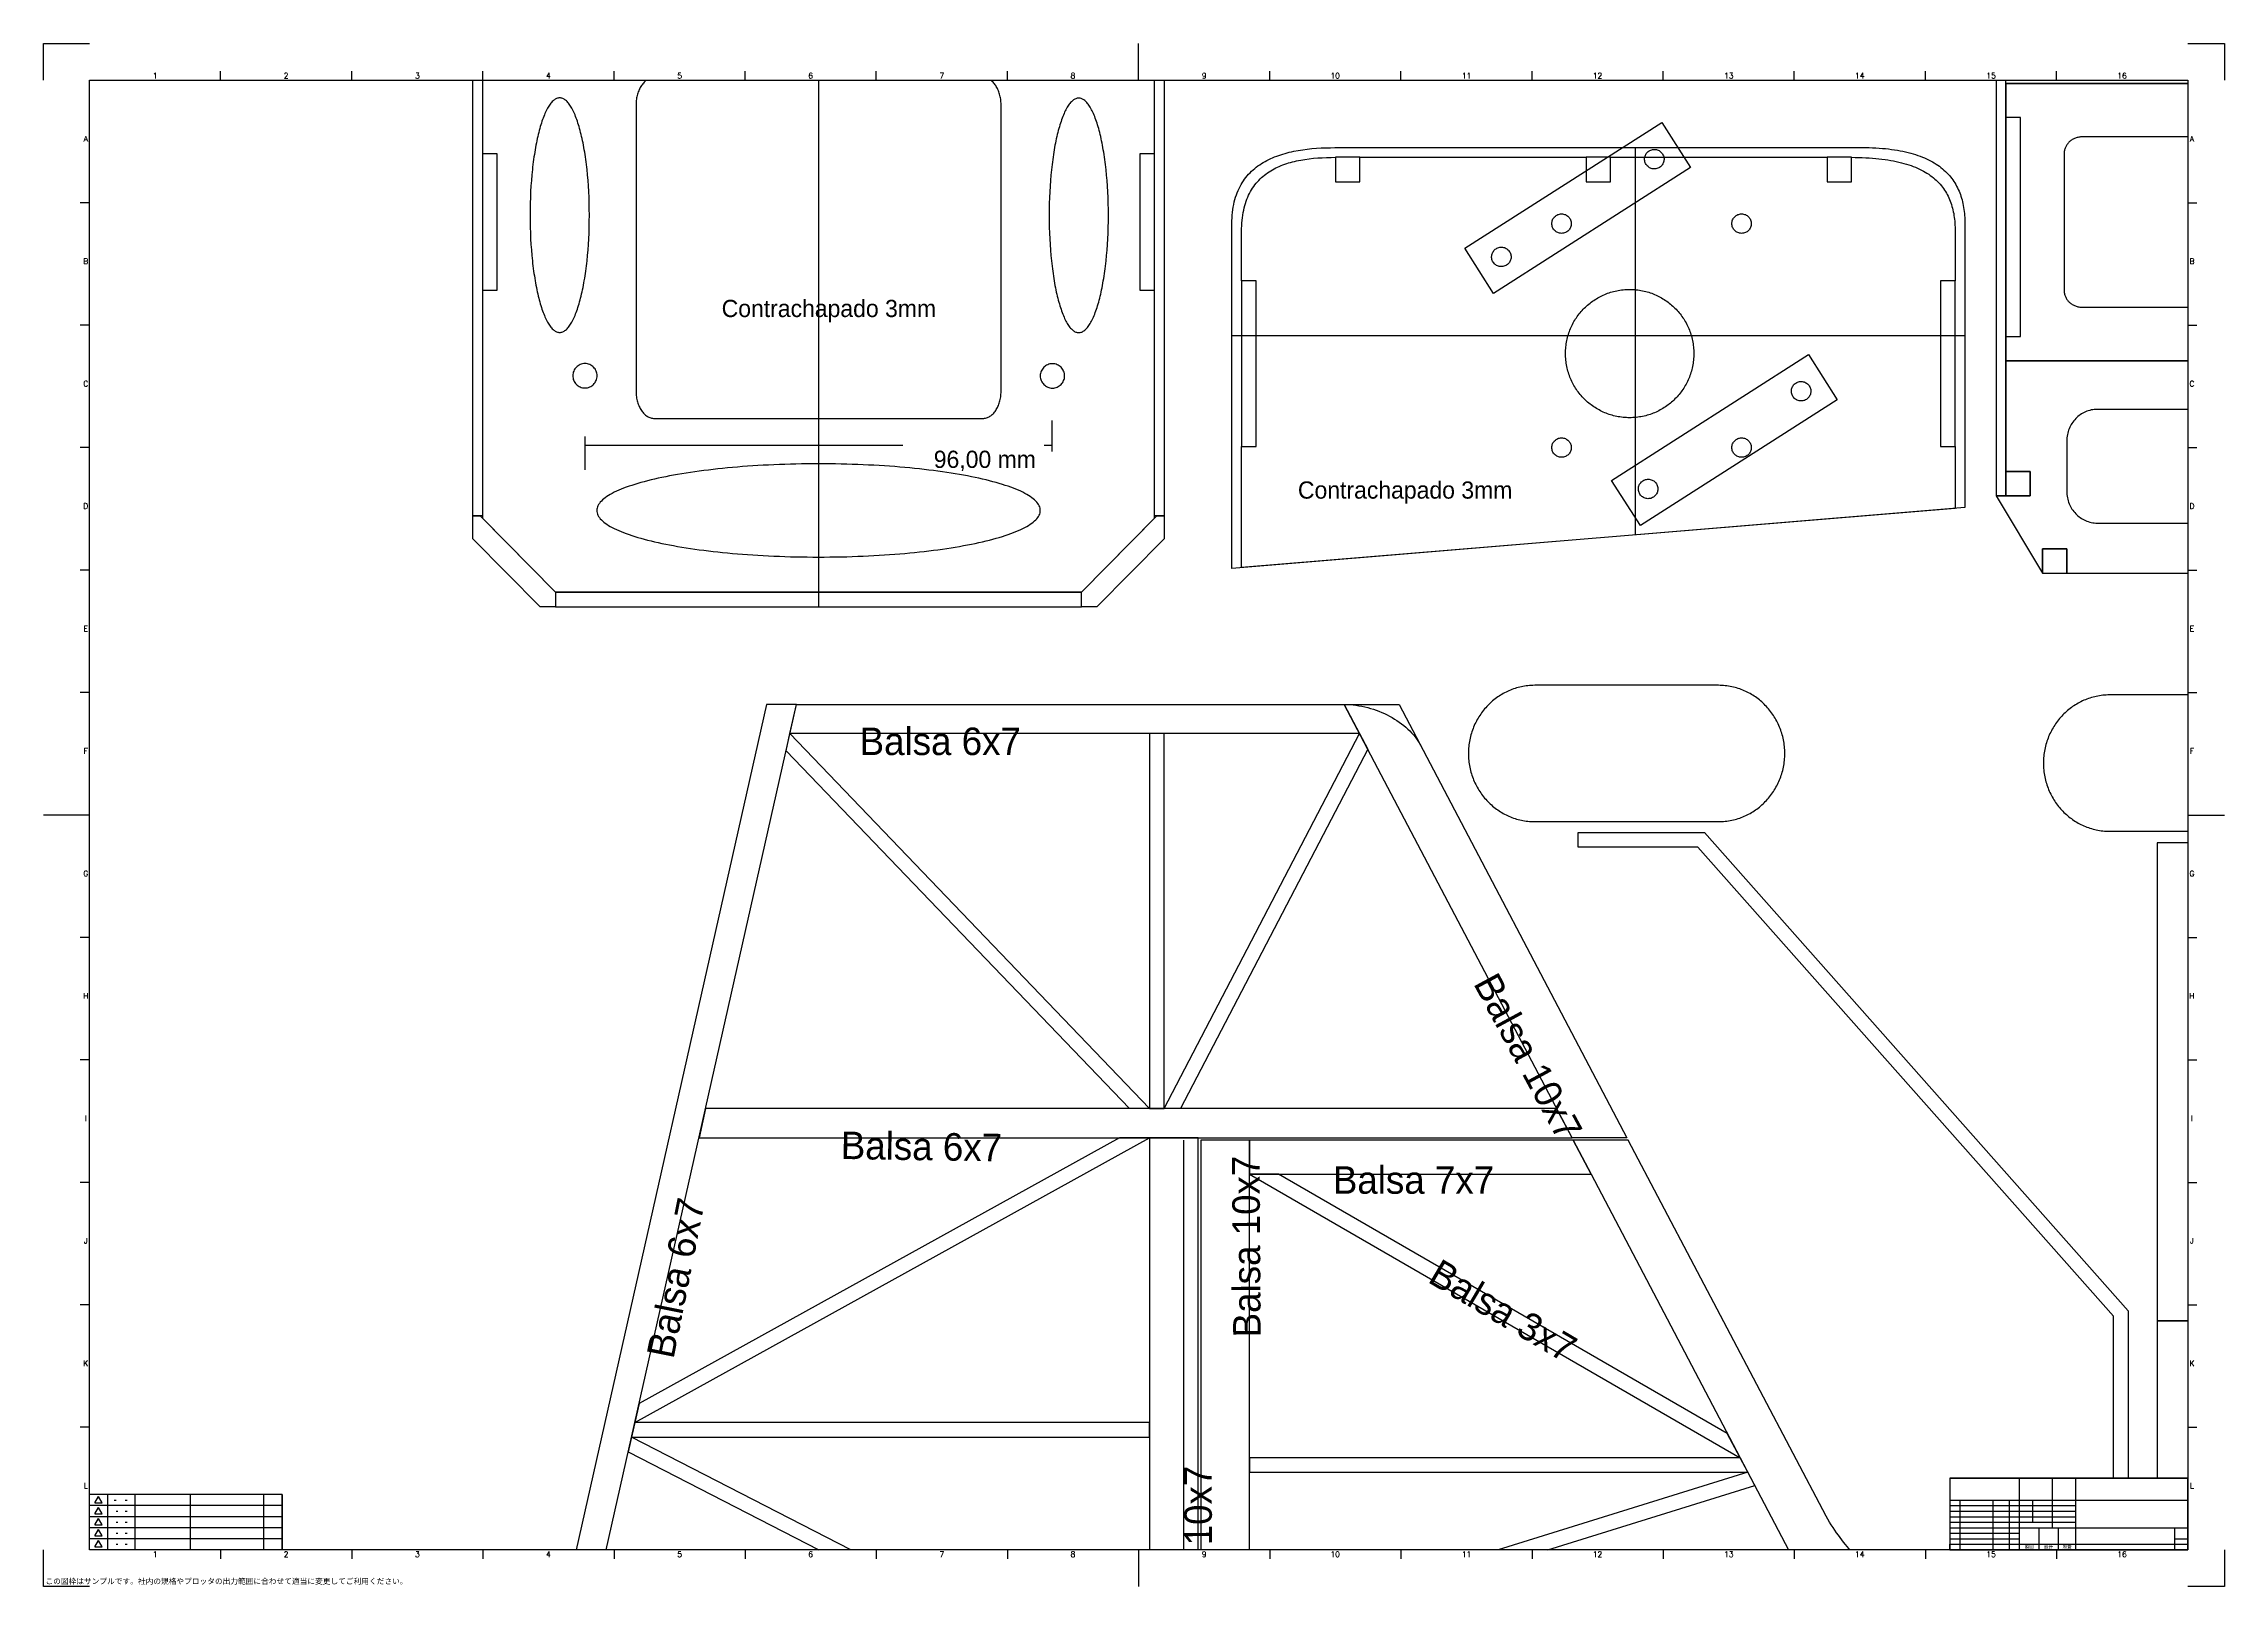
# Paper-space layout 'JIS A0 Title Block' of a CAD drawing. Header units: millimetres. Extents: x 0 to 1189, y 0 to 841.
# The model-space entities are those that its viewports show. They can reach past a viewport. Long polylines and large blocks are cut down to what shows.
import ezdxf
from ezdxf.enums import TextEntityAlignment as Align

# ---------------------------------------------------------------- set-up
doc = ezdxf.new("R2010")
doc.units = ezdxf.units.MM
for name, color, linetype in [('Capa 1', 7, 'Continuous'), ('Cuadernas', 7, 'Continuous'), ('deriva', 7, 'Continuous'), ('letras', 7, 'Continuous'), ('Object', 7, 'Continuous'), ('Title Block', 7, 'Continuous'), ('Viewport', 7, 'Continuous')]:
    doc.layers.add(name, color=color, linetype=linetype)
doc.styles.add('Roman', font='romans.shx', dxfattribs={"bigfont": 'extfont2.shx'})
doc.styles.get("Standard").update_dxf_attribs({"font": 'txt.shx', "bigfont": 'extfont2.shx'})

# ---------------------------------------------------------------- blocks, each defined once
blk = doc.blocks.new('JIS A0 title block')
for p, q in [((0, 841), (25, 841)), ((0, 821), (0, 841)), ((597, 821), (597, 841)), ((1169, 841), (1189, 841)), ((1189, 841), (1189, 821)), ((25, 821), (1169, 821)), ((25, 20), (25, 821)), ((96.5, 821), (96.5, 826)), ((168, 821), (168, 826)), ((239.5, 821), (239.5, 826)), ((311, 821), (311, 826)), ((382.5, 821), (382.5, 826)), ((454, 821), (454, 826)), ((525.5, 821), (525.5, 826)), ((597, 821), (597, 826)), ((668.5, 821), (668.5, 826)), ((740, 821), (740, 826)), ((811.5, 821), (811.5, 826)), ((883, 821), (883, 826)), ((954.5, 821), (954.5, 826)), ((1026, 821), (1026, 826)), ((1097.5, 821), (1097.5, 826)), ((1169, 821), (1169, 20)), ((25, 754.2), (20, 754.2)), ((1169, 754.2), (1174, 754.2)), ((25, 687.5), (20, 687.5)), ((1169, 687.5), (1174, 687.5)), ((25, 620.8), (20, 620.8)), ((1169, 620.8), (1174, 620.8)), ((25, 554), (20, 554)), ((1169, 554), (1174, 554)), ((25, 487.2), (20, 487.2)), ((1169, 487.2), (1174, 487.2)), ((25, 420.5), (0, 420.5)), ((25, 420.5), (20, 420.5)), ((1169, 420.5), (1189, 420.5)), ((1169, 420.5), (1174, 420.5)), ((25, 353.7), (20, 353.7)), ((1169, 353.7), (1174, 353.7)), ((25, 287), (20, 287)), ((1169, 287), (1174, 287)), ((25, 220.2), (20, 220.2)), ((1169, 220.2), (1174, 220.2)), ((25, 153.5), (20, 153.5)), ((1169, 153.5), (1174, 153.5)), ((25, 86.8), (20, 86.8)), ((1169, 86.8), (1174, 86.8)), ((0, 0), (0, 20)), ((1169, 20), (25, 20)), ((96.5, 20), (96.5, 15)), ((168, 20), (168, 15)), ((239.5, 20), (239.5, 15)), ((311, 20), (311, 15)), ((382.5, 20), (382.5, 15)), ((454, 20), (454, 15)), ((525.5, 20), (525.5, 15)), ((597, 20), (597, 0)), ((597, 20), (597, 15)), ((668.5, 20), (668.5, 15)), ((740, 20), (740, 15)), ((811.5, 20), (811.5, 15)), ((883, 20), (883, 15)), ((954.5, 20), (954.5, 15)), ((1026, 20), (1026, 15)), ((1097.5, 20), (1097.5, 15)), ((1189, 20), (1189, 0)), ((25, 0), (0, 0)), ((1189, 0), (1169, 0))]:
    blk.add_line(p, q)
at = {"color": 0}
for p, q in [((1039.3, 59), (1169, 59)), ((1169, 59), (1039.3, 59)), ((1039.3, 59), (1039.3, 20)), ((1077.1, 59), (1077.1, 35)), ((1095.1, 59), (1095.1, 32)), ((1107.8, 59), (1107.8, 20)), ((1169, 59), (1169, 20)), ((1169, 20), (1169, 59)), ((1039.3, 47), (1169, 47)), ((1039.3, 44), (1107.8, 44)), ((1039.3, 41), (1107.8, 41)), ((1039.3, 38), (1107.8, 38)), ((1044.7, 47), (1044.7, 20)), ((1062.7, 47), (1062.7, 20)), ((1071.7, 47), (1071.7, 20)), ((1084.3, 47), (1084.3, 35)), ((1039.3, 35), (1077.1, 35)), ((1039.3, 32), (1077.1, 32)), ((1039.3, 29), (1077.1, 29)), ((1039.3, 26), (1077.1, 26)), ((1077.1, 35), (1107.8, 35)), ((1077.1, 35), (1077.1, 20)), ((1077.1, 32), (1169, 32)), ((1087.8, 32), (1087.8, 20)), ((1098.4, 32), (1098.4, 20)), ((1161.8, 32), (1161.8, 20)), ((1161.8, 26), (1169, 26)), ((1039.3, 23), (1169, 23)), ((1039.3, 20), (1039.3, 23)), ((1039.3, 20), (1169, 20))]:
    blk.add_line(p, q, dxfattribs=at)
at = {"layer": 'Object'}
for p, q in [((130, 50), (25, 50)), ((28, 45.5), (30, 49)), ((32, 45.5), (30, 49)), ((35, 20), (35, 50)), ((50, 20), (50, 50)), ((80, 20), (80, 50)), ((120, 20), (120, 50)), ((130, 50), (130, 20)), ((130, 44), (25, 44)), ((130, 38), (25, 38)), ((28, 45.5), (32, 45.5)), ((28, 39.5), (30, 43)), ((28, 39.5), (32, 39.5)), ((28, 33.5), (30, 37)), ((32, 39.5), (30, 43)), ((32, 33.5), (30, 37)), ((38.5, 47), (39.5, 47)), ((39.5, 41), (40.5, 41)), ((44.5, 47), (45.5, 47)), ((44.5, 41), (45.5, 41)), ((130, 32), (25, 32)), ((130, 26), (25, 26)), ((28, 33.5), (32, 33.5)), ((28, 27.5), (30, 31)), ((28, 27.5), (32, 27.5)), ((28, 21.5), (30, 25)), ((32, 27.5), (30, 31)), ((32, 21.5), (30, 25)), ((39.5, 35), (40.5, 35)), ((39.5, 29), (40.5, 29)), ((44.5, 35), (45.5, 35)), ((44.5, 29), (45.5, 29)), ((28, 21.5), (32, 21.5)), ((39.5, 23), (40.5, 23)), ((44.5, 23), (45.5, 23))]:
    blk.add_line(p, q, dxfattribs=at)
at = {"style": 'Roman'}
for s, p in [('1', (60.8, 822)), ('2', (132.2, 822)), ('3', (203.8, 822)), ('4', (275.2, 822)), ('5', (346.8, 822)), ('6', (418.2, 822)), ('7', (489.8, 822)), ('8', (561.2, 822)), ('9', (632.8, 822)), ('10', (704.2, 822)), ('11', (775.8, 822)), ('12', (847.2, 822)), ('13', (918.8, 822)), ('14', (990.2, 822)), ('15', (1061.8, 822)), ('16', (1133.2, 822)), ('A', (23, 787.6)), ('A', (1171.3, 787.6)), ('B', (23, 720.9)), ('B', (1171.3, 720.9)), ('C', (23, 654.1)), ('C', (1171.3, 654.1)), ('D', (23, 587.4)), ('D', (1171.3, 587.4)), ('E', (23, 520.6)), ('E', (1171.3, 520.6)), ('F', (23, 453.9)), ('F', (1171.3, 453.9)), ('G', (23, 387.1)), ('G', (1171.3, 387.1)), ('H', (23, 320.4)), ('H', (1171.3, 320.4)), ('I', (23, 253.6)), ('I', (1171.3, 253.6)), ('J', (23, 186.9)), ('J', (1171.3, 186.9)), ('K', (23, 120.1)), ('K', (1171.3, 120.1)), ('L', (23, 53.4)), ('L', (1171.3, 53.4)), ('1', (60.8, 16)), ('2', (132.2, 16)), ('3', (203.8, 16)), ('4', (275.2, 16)), ('5', (346.8, 16)), ('6', (418.2, 16)), ('7', (489.8, 16)), ('8', (561.2, 16)), ('9', (632.8, 16)), ('10', (704.2, 16)), ('11', (775.8, 16)), ('12', (847.2, 16)), ('13', (918.8, 16)), ('14', (990.2, 16)), ('15', (1061.8, 16)), ('16', (1133.2, 16))]:
    blk.add_text(s, height=3, dxfattribs=at).set_placement(p, align=Align.CENTER)
at = {"color": 0, "style": 'Roman'}
for s, p in [('\\M+190BB\\M+1907D', (1082.6, 20.5)), ('\\M+190DD\\M+18C76', (1093.2, 20.5)), ('\\M+18FC6\\M+18DB8', (1103.2, 20.6))]:
    blk.add_text(s, height=1.792, dxfattribs=at).set_placement(p, align=Align.CENTER)
at = {"style": 'Roman'}
blk.add_text('\\M+182B1\\M+182CC\\M+1907D\\M+19867\\M+182CD\\M+18354\\M+18393\\M+18376\\M+1838B\\M+182C5\\M+182B7\\M+18142\\M+18ED0\\M+193E0\\M+182CC\\M+18B4B\\M+18A69\\M+182E2\\M+18376\\M+1838D\\M+18362\\M+1835E\\M+182CC\\M+18F6F\\M+197CD\\M+194CD\\M+188CD\\M+182C9\\M+18D87\\M+182ED\\M+182B9\\M+182C4\\M+1934B\\M+19396\\M+182C9\\M+195CF\\M+18D58\\M+182B5\\M+182C4\\M+182B2\\M+19798\\M+19770\\M+182AD\\M+182BE\\M+182B3\\M+182A2\\M+18142', height=3, dxfattribs=at).set_placement((1, 1))
at = {"color": 0, "style": 'Roman', "flags": 8}
for tag, p in [('FILENAME', (19, 128)), ('REVDATE', (19, 80)), ('USER', (19, 20))]:
    blk.add_attdef(tag, p, '', height=3, rotation=90, dxfattribs=at)

msp = doc.modelspace()

# ---------------------------------------------------------------- linework, layer by layer
at = {"layer": 'Capa 1'}
msp.add_lwpolyline([(449.3, -75.02), (449.3, 44.56), (419.3, 44.56), (419.3, -75.02), (449.3, -75.02)], close=True, dxfattribs=at)
for points, knots in [([(342.77, 161.14), (342.77, 161.14), (342.77, 161.14), (342.77, 161.14), (342.77, 161.14), (342.77, 153.44), (336.64, 147.14), (329.15, 147.14), (329.15, 147.14), (329.15, 147.14), (291.38, 147.14), (291.38, 147.14), (291.38, 147.14), (283.89, 147.14), (277.77, 153.44), (277.77, 161.14), (277.77, 161.14), (277.77, 161.14), (277.77, 161.14), (277.77, 161.14), (277.77, 161.14), (277.77, 168.84), (283.89, 175.14), (291.38, 175.14), (291.38, 175.14), (291.38, 175.14), (329.15, 175.14), (329.15, 175.14), (329.15, 175.14), (336.64, 175.14), (342.77, 168.84), (342.77, 161.14)], [0, 0, 0, 0, 0.125, 0.125, 0.125, 0.125, 0.25, 0.25, 0.25, 0.25, 0.375, 0.375, 0.375, 0.375, 0.5, 0.5, 0.5, 0.5, 0.625, 0.625, 0.625, 0.625, 0.75, 0.75, 0.75, 0.75, 0.875, 0.875, 0.875, 0.875, 1, 1, 1, 1]), ([(395.9, 159.16), (395.9, 159.16), (395.9, 159.16), (395.9, 159.16), (395.9, 159.16), (395.9, 166.86), (402.02, 173.16), (409.51, 173.16), (409.51, 173.16), (409.51, 173.16), (447.28, 173.16), (447.28, 173.16), (447.28, 173.16), (454.77, 173.16), (460.9, 166.86), (460.9, 159.16), (460.9, 159.16), (460.9, 159.16), (460.9, 159.16), (460.9, 159.16), (460.9, 159.16), (460.9, 151.46), (454.77, 145.16), (447.28, 145.16), (447.28, 145.16), (447.28, 145.16), (409.51, 145.16), (409.51, 145.16), (409.51, 145.16), (402.02, 145.16), (395.9, 151.46), (395.9, 159.16)], [0, 0, 0, 0, 0.125, 0.125, 0.125, 0.125, 0.25, 0.25, 0.25, 0.25, 0.375, 0.375, 0.375, 0.375, 0.5, 0.5, 0.5, 0.5, 0.625, 0.625, 0.625, 0.625, 0.75, 0.75, 0.75, 0.75, 0.875, 0.875, 0.875, 0.875, 1, 1, 1, 1]), ([(419.3, 44.56), (419.3, 44.56), (419.3, 142.79), (419.3, 142.79), (419.3, 142.79), (419.3, 142.79), (437.29, 142.79), (437.29, 142.79), (437.29, 142.79), (437.29, 142.79), (449.29, 44.56), (449.29, 44.56), (449.29, 44.56), (449.29, 44.56), (419.3, 44.56), (419.3, 44.56)], [0, 0, 0, 0, 0.25, 0.25, 0.25, 0.25, 0.5, 0.5, 0.5, 0.5, 0.75, 0.75, 0.75, 0.75, 1, 1, 1, 1])]:
    msp.add_open_spline(points, degree=3, knots=knots, dxfattribs=at)
at = {"layer": 'Capa 1', "color": 254}
msp.add_open_spline([(410.31, -13.13), (410.31, -13.13), (410.31, -71.78), (410.31, -71.78), (410.31, -71.78), (410.31, -71.78), (324.9, -168.14), (324.9, -168.14), (324.9, -168.14), (324.9, -168.14), (300.31, -168.14), (300.31, -168.14), (300.31, -168.14), (300.31, -168.14), (300.31, -171.15), (300.31, -171.15), (300.31, -171.15), (300.31, -171.15), (326.25, -171.15), (326.25, -171.15), (326.25, -171.15), (326.25, -171.15), (413.31, -72.92), (413.31, -72.92), (413.31, -72.92), (413.31, -72.92), (413.31, -13.13), (413.31, -13.13), (413.31, -13.13), (413.31, -13.13), (413.31, 46.67), (413.31, 46.67), (413.31, 46.67), (413.31, 46.67), (326.25, 144.89), (326.25, 144.89), (326.25, 144.89), (326.25, 144.89), (300.31, 144.89), (300.31, 144.89), (300.31, 144.89), (300.31, 144.89), (300.31, 141.89), (300.31, 141.89), (300.31, 141.89), (300.31, 141.89), (324.9, 141.89), (324.9, 141.89), (324.9, 141.89), (324.9, 141.89), (410.31, 45.53), (410.31, 45.53), (410.31, 45.53), (410.31, 45.53), (410.31, -13.13), (410.31, -13.13)], degree=3, knots=[0, 0, 0, 0, 0.071429, 0.071429, 0.071429, 0.071429, 0.142857, 0.142857, 0.142857, 0.142857, 0.214286, 0.214286, 0.214286, 0.214286, 0.285714, 0.285714, 0.285714, 0.285714, 0.357143, 0.357143, 0.357143, 0.357143, 0.428571, 0.428571, 0.428571, 0.428571, 0.5, 0.5, 0.5, 0.5, 0.571429, 0.571429, 0.571429, 0.571429, 0.642857, 0.642857, 0.642857, 0.642857, 0.714286, 0.714286, 0.714286, 0.714286, 0.785714, 0.785714, 0.785714, 0.785714, 0.857143, 0.857143, 0.857143, 0.857143, 0.928571, 0.928571, 0.928571, 0.928571, 1, 1, 1, 1], dxfattribs=at)
at = {"layer": 'Cuadernas'}
for points in [[(388.17, 241.83), (472.2, 241.83), (472.2, 298.79), (388.17, 298.79), (388.17, 241.83)], [(250.46, 278.6), (255.46, 278.6), (255.46, 283.6), (250.46, 283.6), (250.46, 278.6)], [(301.96, 278.6), (306.96, 278.6), (306.96, 283.6), (301.96, 283.6), (301.96, 278.6)], [(351.45, 278.6), (356.45, 278.6), (356.45, 283.6), (351.45, 283.6), (351.45, 278.6)], [(231.16, 224.22), (234.16, 224.22), (234.16, 258.25), (231.16, 258.25), (231.16, 224.22)], [(374.76, 224.22), (377.76, 224.22), (377.76, 258.25), (374.76, 258.25), (374.76, 224.22)], [(388.17, 214.06), (393.17, 214.06), (393.17, 219.06), (388.17, 219.06), (388.17, 214.06)], [(395.69, 198.17), (400.69, 198.17), (400.69, 203.17), (395.69, 203.17), (395.69, 198.17)], [(90.21, 191.25), (198.29, 191.25), (198.29, 194.25), (90.21, 194.25), (90.21, 191.25)]]:
    msp.add_lwpolyline(points, close=True, dxfattribs=at)
for centre, major_axis in [((296.9, 269.98), (0, 2)), ((333.89, 269.98), (0, 2)), ((310.89, 243.29), (0, 13.18)), ((296.9, 223.98), (0, 2)), ((333.89, 223.98), (0, 2))]:
    msp.add_ellipse(centre, major_axis=major_axis, ratio=1, dxfattribs=at)
for points, knots in [([(474.19, 214.06), (474.19, 214.06), (472.2, 214.06), (472.2, 214.06), (472.2, 214.06), (472.2, 214.06), (472.2, 298.79), (472.2, 298.79), (472.2, 298.79), (472.2, 298.79), (388.17, 298.79), (388.17, 298.79), (388.17, 298.79), (388.17, 298.79), (388.17, 214.06), (388.17, 214.06), (388.17, 214.06), (388.17, 214.06), (386.18, 214.06), (386.18, 214.06), (386.18, 214.06), (386.18, 214.06), (386.18, 314.56), (386.18, 314.56), (386.18, 314.56), (386.18, 345.05), (404.26, 401.66), (430.19, 401.6), (430.19, 401.6), (456.11, 401.66), (474.2, 345.05), (474.19, 314.56), (474.19, 314.56), (474.19, 314.56), (474.19, 214.06), (474.19, 214.06)], [0, 0, 0, 0, 0.111111, 0.111111, 0.111111, 0.111111, 0.222222, 0.222222, 0.222222, 0.222222, 0.333333, 0.333333, 0.333333, 0.333333, 0.444444, 0.444444, 0.444444, 0.444444, 0.555556, 0.555556, 0.555556, 0.555556, 0.666667, 0.666667, 0.666667, 0.666667, 0.777778, 0.777778, 0.777778, 0.777778, 0.888889, 0.888889, 0.888889, 0.888889, 1, 1, 1, 1]), ([(75.22, 294.25), (75.22, 294.25), (75.22, 209.95), (75.22, 209.95), (75.22, 209.95), (75.22, 209.95), (73.25, 209.95), (73.25, 209.95), (73.25, 209.95), (73.25, 209.95), (73.25, 299.75), (73.25, 299.75), (73.25, 299.75), (73.25, 308.25), (78.62, 314.75), (94.45, 314.75), (94.45, 314.75), (94.45, 314.75), (194.05, 314.75), (194.05, 314.75), (194.05, 314.75), (209.88, 314.75), (215.25, 308.25), (215.25, 299.75), (215.25, 299.75), (215.25, 299.75), (215.25, 209.95), (215.25, 209.95), (215.25, 209.95), (215.25, 209.95), (213.28, 209.95), (213.28, 209.95), (213.28, 209.95), (213.28, 209.95), (213.28, 294.25), (213.28, 294.25)], [0, 0, 0, 0, 0.111111, 0.111111, 0.111111, 0.111111, 0.222222, 0.222222, 0.222222, 0.222222, 0.333333, 0.333333, 0.333333, 0.333333, 0.444444, 0.444444, 0.444444, 0.444444, 0.555556, 0.555556, 0.555556, 0.555556, 0.666667, 0.666667, 0.666667, 0.666667, 0.777778, 0.777778, 0.777778, 0.777778, 0.888889, 0.888889, 0.888889, 0.888889, 1, 1, 1, 1]), ([(317.48, 290.75), (317.48, 290.75), (277.03, 264.91), (277.03, 264.91), (277.03, 264.91), (277.03, 264.91), (282.95, 255.64), (282.95, 255.64), (282.95, 255.64), (282.95, 255.64), (323.4, 281.48), (323.4, 281.48), (323.4, 281.48), (323.4, 281.48), (317.48, 290.75), (317.48, 290.75)], [0, 0, 0, 0, 0.25, 0.25, 0.25, 0.25, 0.5, 0.5, 0.5, 0.5, 0.75, 0.75, 0.75, 0.75, 1, 1, 1, 1]), ([(358.62, 285.62), (358.62, 285.62), (250.35, 285.59), (250.35, 285.59), (250.35, 285.59), (240.26, 285.58), (229.18, 283.25), (229.16, 269.93), (229.16, 269.93), (229.16, 269.93), (229.16, 199.14), (229.16, 199.14), (229.16, 199.14), (229.16, 199.14), (379.75, 211.65), (379.75, 211.65), (379.75, 211.65), (379.75, 211.65), (379.76, 269.98), (379.76, 269.98), (379.76, 269.98), (379.79, 279.21), (374.54, 285.59), (358.62, 285.62)], [0, 0, 0, 0, 0.166667, 0.166667, 0.166667, 0.166667, 0.333333, 0.333333, 0.333333, 0.333333, 0.5, 0.5, 0.5, 0.5, 0.666667, 0.666667, 0.666667, 0.666667, 0.833333, 0.833333, 0.833333, 0.833333, 1, 1, 1, 1]), ([(347.64, 243.08), (347.64, 243.08), (307.19, 217.24), (307.19, 217.24), (307.19, 217.24), (307.19, 217.24), (313.11, 207.97), (313.11, 207.97), (313.11, 207.97), (313.11, 207.97), (353.56, 233.81), (353.56, 233.81), (353.56, 233.81), (353.56, 233.81), (347.64, 243.08), (347.64, 243.08)], [0, 0, 0, 0, 0.25, 0.25, 0.25, 0.25, 0.5, 0.5, 0.5, 0.5, 0.75, 0.75, 0.75, 0.75, 1, 1, 1, 1]), ([(74.73, 209.95), (74.73, 209.95), (73.25, 209.95), (73.25, 209.95), (73.25, 209.95), (73.25, 209.95), (73.25, 205.25), (73.25, 205.25), (73.25, 205.25), (73.25, 205.25), (87.06, 191.25), (87.06, 191.25), (87.06, 191.25), (87.06, 191.25), (90.18, 191.25), (90.18, 191.25), (90.18, 191.25), (90.18, 191.25), (90.18, 194.25), (90.18, 194.25), (90.18, 194.25), (90.18, 194.25), (74.73, 209.95), (74.73, 209.95)], [0, 0, 0, 0, 0.166667, 0.166667, 0.166667, 0.166667, 0.333333, 0.333333, 0.333333, 0.333333, 0.5, 0.5, 0.5, 0.5, 0.666667, 0.666667, 0.666667, 0.666667, 0.833333, 0.833333, 0.833333, 0.833333, 1, 1, 1, 1]), ([(213.77, 209.95), (213.77, 209.95), (198.28, 194.25), (198.28, 194.25), (198.28, 194.25), (198.28, 194.25), (198.28, 191.25), (198.28, 191.25), (198.28, 191.25), (198.28, 191.25), (201.44, 191.25), (201.44, 191.25), (201.44, 191.25), (201.44, 191.25), (215.25, 205.25), (215.25, 205.25), (215.25, 205.25), (215.25, 205.25), (215.25, 209.95), (215.25, 209.95), (215.25, 209.95), (215.25, 209.95), (213.77, 209.95), (213.77, 209.95)], [0, 0, 0, 0, 0.166667, 0.166667, 0.166667, 0.166667, 0.333333, 0.333333, 0.333333, 0.333333, 0.5, 0.5, 0.5, 0.5, 0.666667, 0.666667, 0.666667, 0.666667, 0.833333, 0.833333, 0.833333, 0.833333, 1, 1, 1, 1])]:
    msp.add_open_spline(points, degree=3, knots=knots, dxfattribs=at)
at = {"layer": 'Cuadernas', "color": 254}
for points, knots in [([(430.19, 393.98), (430.19, 393.98), (430.19, 393.98), (430.19, 393.98), (430.19, 393.98), (430.19, 393.98), (427.69, 393.98), (427.69, 393.98), (427.69, 393.98), (427.69, 393.98), (427.69, 398.82), (427.69, 398.82), (427.69, 398.82), (413.22, 396.67), (401.54, 375.8), (394.73, 353.39), (394.73, 353.39), (394.73, 353.39), (399.56, 351.95), (399.56, 351.95), (399.56, 351.95), (399.56, 351.95), (398.13, 347.16), (398.13, 347.16), (398.13, 347.16), (398.11, 347.08), (393.38, 348.67), (393.35, 348.59), (393.35, 348.59), (390.02, 336.27), (388.18, 323.86), (388.18, 314.17), (388.18, 314.17), (388.18, 314.17), (388.17, 298.79), (388.17, 298.79), (388.17, 298.79), (388.17, 298.79), (472.21, 298.79), (472.21, 298.79), (472.21, 298.79), (472.21, 298.79), (472.19, 314.17), (472.19, 314.17), (472.19, 314.17), (472.2, 323.86), (470.36, 336.27), (467.02, 348.58), (467.02, 348.58), (467.02, 348.58), (462.25, 347.16), (462.25, 347.16), (462.25, 347.16), (462.25, 347.16), (460.82, 351.95), (460.82, 351.95), (460.82, 351.95), (460.82, 351.95), (465.64, 353.4), (465.64, 353.4), (465.64, 353.4), (458.83, 375.8), (447.15, 396.67), (432.69, 398.82), (432.69, 398.82), (432.69, 398.82), (432.69, 393.98), (432.69, 393.98), (432.69, 393.98), (432.69, 393.98), (430.19, 393.98), (430.19, 393.98)], [0, 0, 0, 0, 0.055556, 0.055556, 0.055556, 0.055556, 0.111111, 0.111111, 0.111111, 0.111111, 0.166667, 0.166667, 0.166667, 0.166667, 0.222222, 0.222222, 0.222222, 0.222222, 0.277778, 0.277778, 0.277778, 0.277778, 0.333333, 0.333333, 0.333333, 0.333333, 0.388889, 0.388889, 0.388889, 0.388889, 0.444444, 0.444444, 0.444444, 0.444444, 0.5, 0.5, 0.5, 0.5, 0.555556, 0.555556, 0.555556, 0.555556, 0.611111, 0.611111, 0.611111, 0.611111, 0.666667, 0.666667, 0.666667, 0.666667, 0.722222, 0.722222, 0.722222, 0.722222, 0.777778, 0.777778, 0.777778, 0.777778, 0.833333, 0.833333, 0.833333, 0.833333, 0.888889, 0.888889, 0.888889, 0.888889, 0.944444, 0.944444, 0.944444, 0.944444, 1, 1, 1, 1]), ([(213.28, 299.25), (213.28, 299.25), (213.28, 284.42), (213.28, 284.42), (213.28, 284.42), (213.28, 284.42), (210.32, 284.42), (210.32, 284.42), (210.32, 284.42), (210.32, 284.42), (210.32, 256.23), (210.32, 256.23), (210.32, 256.23), (210.32, 256.23), (213.28, 256.23), (213.28, 256.23), (213.28, 256.23), (213.28, 256.23), (213.28, 210.16), (213.28, 210.16), (213.28, 210.16), (213.28, 210.16), (213.28, 209.95), (213.28, 209.95), (213.28, 209.95), (213.28, 209.95), (213.28, 209.45), (213.28, 209.45), (213.28, 209.45), (213.28, 209.45), (198.29, 194.25), (198.29, 194.25), (198.29, 194.25), (198.29, 194.25), (90.21, 194.25), (90.21, 194.25), (90.21, 194.25), (90.21, 194.25), (75.22, 209.45), (75.22, 209.45), (75.22, 209.45), (75.22, 209.45), (75.22, 209.95), (75.22, 209.95), (75.22, 209.95), (75.22, 209.95), (75.22, 256.23), (75.22, 256.23), (75.22, 256.23), (75.22, 256.23), (78.18, 256.23), (78.18, 256.23), (78.18, 256.23), (78.18, 256.23), (78.18, 284.42), (78.18, 284.42), (78.18, 284.42), (78.18, 284.42), (75.22, 284.42), (75.22, 284.42), (75.22, 284.42), (75.22, 284.42), (75.22, 299.25), (75.22, 299.25), (75.22, 299.25), (75.22, 306.9), (79.73, 312.75), (94.45, 312.75), (94.45, 312.75), (94.45, 312.75), (94.45, 307.75), (94.45, 307.75), (94.45, 307.75), (94.45, 307.75), (99.38, 307.75), (99.38, 307.75), (99.38, 307.75), (99.38, 307.75), (99.38, 312.75), (99.38, 312.75), (99.38, 312.75), (99.38, 312.75), (141.78, 312.75), (141.78, 312.75), (141.78, 312.75), (141.78, 312.75), (141.78, 307.75), (141.78, 307.75), (141.78, 307.75), (141.78, 307.75), (146.72, 307.75), (146.72, 307.75), (146.72, 307.75), (146.72, 307.75), (146.72, 312.75), (146.72, 312.75), (146.72, 312.75), (146.72, 312.75), (189.12, 312.75), (189.12, 312.75), (189.12, 312.75), (189.12, 312.75), (189.12, 307.75), (189.12, 307.75), (189.12, 307.75), (189.12, 307.75), (194.05, 307.75), (194.05, 307.75), (194.05, 307.75), (194.05, 307.75), (194.05, 312.75), (194.05, 312.75), (194.05, 312.75), (208.77, 312.72), (213.28, 306.86), (213.28, 299.25)], [0, 0, 0, 0, 0.034483, 0.034483, 0.034483, 0.034483, 0.068966, 0.068966, 0.068966, 0.068966, 0.103448, 0.103448, 0.103448, 0.103448, 0.137931, 0.137931, 0.137931, 0.137931, 0.172414, 0.172414, 0.172414, 0.172414, 0.206897, 0.206897, 0.206897, 0.206897, 0.241379, 0.241379, 0.241379, 0.241379, 0.275862, 0.275862, 0.275862, 0.275862, 0.310345, 0.310345, 0.310345, 0.310345, 0.344828, 0.344828, 0.344828, 0.344828, 0.37931, 0.37931, 0.37931, 0.37931, 0.413793, 0.413793, 0.413793, 0.413793, 0.448276, 0.448276, 0.448276, 0.448276, 0.482759, 0.482759, 0.482759, 0.482759, 0.517241, 0.517241, 0.517241, 0.517241, 0.551724, 0.551724, 0.551724, 0.551724, 0.586207, 0.586207, 0.586207, 0.586207, 0.62069, 0.62069, 0.62069, 0.62069, 0.655172, 0.655172, 0.655172, 0.655172, 0.689655, 0.689655, 0.689655, 0.689655, 0.724138, 0.724138, 0.724138, 0.724138, 0.758621, 0.758621, 0.758621, 0.758621, 0.793103, 0.793103, 0.793103, 0.793103, 0.827586, 0.827586, 0.827586, 0.827586, 0.862069, 0.862069, 0.862069, 0.862069, 0.896552, 0.896552, 0.896552, 0.896552, 0.931034, 0.931034, 0.931034, 0.931034, 0.965517, 0.965517, 0.965517, 0.965517, 1, 1, 1, 1]), ([(91.06, 295.8), (94.42, 295.8), (97.16, 284.98), (97.16, 271.71), (97.16, 271.71), (97.16, 258.45), (94.42, 247.63), (91.06, 247.63), (91.06, 247.63), (87.71, 247.63), (84.97, 258.45), (84.97, 271.71), (84.97, 271.71), (84.97, 284.98), (87.71, 295.8), (91.06, 295.8)], [0, 0, 0, 0, 0.25, 0.25, 0.25, 0.25, 0.5, 0.5, 0.5, 0.5, 0.75, 0.75, 0.75, 0.75, 1, 1, 1, 1]), ([(110.51, 299.96), (110.51, 299.96), (177.99, 299.96), (177.99, 299.96), (177.99, 299.96), (180.06, 299.96), (181.75, 297.47), (181.75, 294.41), (181.75, 294.41), (181.75, 294.41), (181.75, 235.52), (181.75, 235.52), (181.75, 235.52), (181.75, 232.46), (180.06, 229.96), (177.99, 229.96), (177.99, 229.96), (177.99, 229.96), (110.51, 229.96), (110.51, 229.96), (110.51, 229.96), (108.44, 229.96), (106.75, 232.46), (106.75, 235.52), (106.75, 235.52), (106.75, 235.52), (106.75, 294.41), (106.75, 294.41), (106.75, 294.41), (106.75, 297.47), (108.44, 299.96), (110.51, 299.96)], [0, 0, 0, 0, 0.125, 0.125, 0.125, 0.125, 0.25, 0.25, 0.25, 0.25, 0.375, 0.375, 0.375, 0.375, 0.5, 0.5, 0.5, 0.5, 0.625, 0.625, 0.625, 0.625, 0.75, 0.75, 0.75, 0.75, 0.875, 0.875, 0.875, 0.875, 1, 1, 1, 1]), ([(197.71, 295.77), (201.06, 295.77), (203.8, 284.95), (203.8, 271.68), (203.8, 271.68), (203.8, 258.41), (201.06, 247.59), (197.71, 247.59), (197.71, 247.59), (194.35, 247.59), (191.61, 258.41), (191.61, 271.68), (191.61, 271.68), (191.61, 284.95), (194.35, 295.77), (197.71, 295.77)], [0, 0, 0, 0, 0.25, 0.25, 0.25, 0.25, 0.5, 0.5, 0.5, 0.5, 0.75, 0.75, 0.75, 0.75, 1, 1, 1, 1]), ([(388.17, 298.79), (388.17, 298.79), (388.17, 291.81), (388.17, 291.81), (388.17, 291.81), (388.17, 291.81), (391.17, 291.81), (391.17, 291.81), (391.17, 291.81), (391.17, 291.81), (391.17, 246.82), (391.17, 246.82), (391.17, 246.82), (391.17, 246.82), (388.17, 246.82), (388.17, 246.82), (388.17, 246.82), (388.17, 246.82), (388.17, 241.83), (388.17, 241.83), (388.17, 241.83), (388.17, 241.83), (472.2, 241.83), (472.2, 241.83), (472.2, 241.83), (472.2, 241.83), (472.2, 246.82), (472.2, 246.82), (472.2, 246.82), (472.2, 246.82), (469.2, 246.82), (469.2, 246.82), (469.2, 246.82), (469.2, 246.82), (469.2, 291.81), (469.2, 291.81), (469.2, 291.81), (469.2, 291.81), (472.2, 291.81), (472.2, 291.81), (472.2, 291.81), (472.2, 291.81), (472.2, 298.79), (472.2, 298.79), (472.2, 298.79), (472.2, 298.79), (388.17, 298.79), (388.17, 298.79)], [0, 0, 0, 0, 0.083333, 0.083333, 0.083333, 0.083333, 0.166667, 0.166667, 0.166667, 0.166667, 0.25, 0.25, 0.25, 0.25, 0.333333, 0.333333, 0.333333, 0.333333, 0.416667, 0.416667, 0.416667, 0.416667, 0.5, 0.5, 0.5, 0.5, 0.583333, 0.583333, 0.583333, 0.583333, 0.666667, 0.666667, 0.666667, 0.666667, 0.75, 0.75, 0.75, 0.75, 0.833333, 0.833333, 0.833333, 0.833333, 0.916667, 0.916667, 0.916667, 0.916667, 1, 1, 1, 1]), ([(403.93, 287.81), (403.93, 287.81), (456.43, 287.81), (456.43, 287.81), (456.43, 287.81), (458.5, 287.81), (460.18, 286.31), (460.18, 284.47), (460.18, 284.47), (460.18, 284.47), (460.18, 256.14), (460.18, 256.14), (460.18, 256.14), (460.18, 254.31), (458.5, 252.81), (456.43, 252.81), (456.43, 252.81), (456.43, 252.81), (403.93, 252.81), (403.93, 252.81), (403.93, 252.81), (401.87, 252.81), (400.18, 254.31), (400.18, 256.14), (400.18, 256.14), (400.18, 256.14), (400.18, 284.47), (400.18, 284.47), (400.18, 284.47), (400.18, 286.31), (401.87, 287.81), (403.93, 287.81)], [0, 0, 0, 0, 0.125, 0.125, 0.125, 0.125, 0.25, 0.25, 0.25, 0.25, 0.375, 0.375, 0.375, 0.375, 0.5, 0.5, 0.5, 0.5, 0.625, 0.625, 0.625, 0.625, 0.75, 0.75, 0.75, 0.75, 0.875, 0.875, 0.875, 0.875, 1, 1, 1, 1]), ([(356.45, 283.6), (356.45, 283.6), (356.45, 283.6), (356.45, 283.6), (356.45, 283.6), (356.45, 283.6), (356.45, 278.6), (356.45, 278.6), (356.45, 278.6), (356.45, 278.6), (351.45, 278.6), (351.45, 278.6), (351.45, 278.6), (351.45, 278.6), (351.46, 283.6), (351.46, 283.6), (351.46, 283.6), (351.46, 283.6), (306.96, 283.6), (306.96, 283.6), (306.96, 283.6), (306.96, 283.6), (306.96, 278.6), (306.96, 278.6), (306.96, 278.6), (306.96, 278.6), (301.96, 278.6), (301.96, 278.6), (301.96, 278.6), (301.96, 278.6), (301.96, 283.6), (301.96, 283.6), (301.96, 283.6), (301.96, 283.6), (255.46, 283.6), (255.46, 283.6), (255.46, 283.6), (255.46, 283.6), (255.46, 278.6), (255.46, 278.6), (255.46, 278.6), (255.46, 278.6), (250.46, 278.6), (250.46, 278.6), (250.46, 278.6), (250.46, 278.6), (250.46, 283.6), (250.46, 283.6), (250.46, 283.6), (240.65, 283.59), (231.18, 281.32), (231.16, 268.35), (231.16, 268.35), (231.16, 268.35), (231.16, 258.25), (231.16, 258.25), (231.16, 258.25), (231.16, 258.25), (234.16, 258.25), (234.16, 258.25), (234.16, 258.25), (234.16, 258.25), (234.16, 224.22), (234.16, 224.22), (234.16, 224.22), (234.16, 224.22), (231.15, 224.22), (231.15, 224.22), (231.15, 224.22), (231.15, 224.22), (231.16, 199.31), (231.16, 199.31), (231.16, 199.31), (231.16, 199.31), (377.75, 211.48), (377.75, 211.48), (377.75, 211.48), (377.75, 211.48), (377.76, 224.22), (377.76, 224.22), (377.76, 224.22), (377.76, 224.22), (374.76, 224.22), (374.76, 224.22), (374.76, 224.22), (374.76, 224.22), (374.76, 258.25), (374.76, 258.25), (374.76, 258.25), (374.76, 258.25), (377.76, 258.25), (377.76, 258.25), (377.76, 258.25), (377.76, 258.25), (377.76, 268.4), (377.76, 268.4), (377.76, 268.4), (377.79, 277.44), (372.95, 283.6), (356.45, 283.6)], [0, 0, 0, 0, 0.04, 0.04, 0.04, 0.04, 0.08, 0.08, 0.08, 0.08, 0.12, 0.12, 0.12, 0.12, 0.16, 0.16, 0.16, 0.16, 0.2, 0.2, 0.2, 0.2, 0.24, 0.24, 0.24, 0.24, 0.28, 0.28, 0.28, 0.28, 0.32, 0.32, 0.32, 0.32, 0.36, 0.36, 0.36, 0.36, 0.4, 0.4, 0.4, 0.4, 0.44, 0.44, 0.44, 0.44, 0.48, 0.48, 0.48, 0.48, 0.52, 0.52, 0.52, 0.52, 0.56, 0.56, 0.56, 0.56, 0.6, 0.6, 0.6, 0.6, 0.64, 0.64, 0.64, 0.64, 0.68, 0.68, 0.68, 0.68, 0.72, 0.72, 0.72, 0.72, 0.76, 0.76, 0.76, 0.76, 0.8, 0.8, 0.8, 0.8, 0.84, 0.84, 0.84, 0.84, 0.88, 0.88, 0.88, 0.88, 0.92, 0.92, 0.92, 0.92, 0.96, 0.96, 0.96, 0.96, 1, 1, 1, 1]), ([(96.25, 241.23), (97.63, 241.23), (98.75, 240.11), (98.75, 238.73), (98.75, 238.73), (98.75, 237.36), (97.63, 236.23), (96.25, 236.23), (96.25, 236.23), (94.87, 236.23), (93.75, 237.36), (93.75, 238.73), (93.75, 238.73), (93.75, 240.11), (94.87, 241.23), (96.25, 241.23)], [0, 0, 0, 0, 0.25, 0.25, 0.25, 0.25, 0.5, 0.5, 0.5, 0.5, 0.75, 0.75, 0.75, 0.75, 1, 1, 1, 1]), ([(192.3, 241.2), (193.68, 241.2), (194.8, 240.08), (194.8, 238.7), (194.8, 238.7), (194.8, 237.33), (193.68, 236.2), (192.3, 236.2), (192.3, 236.2), (190.92, 236.2), (189.8, 237.33), (189.8, 238.7), (189.8, 238.7), (189.8, 240.08), (190.92, 241.2), (192.3, 241.2)], [0, 0, 0, 0, 0.25, 0.25, 0.25, 0.25, 0.5, 0.5, 0.5, 0.5, 0.75, 0.75, 0.75, 0.75, 1, 1, 1, 1]), ([(395.69, 198.16), (395.69, 198.16), (386.18, 214.06), (386.18, 214.06), (386.18, 214.06), (386.18, 214.06), (393.17, 214.06), (393.17, 214.06), (393.17, 214.06), (393.17, 214.06), (393.17, 219.06), (393.17, 219.06), (393.17, 219.06), (393.17, 219.06), (388.17, 219.06), (388.17, 219.06), (388.17, 219.06), (388.17, 219.06), (388.17, 227.16), (388.17, 227.16), (388.17, 227.16), (388.17, 227.16), (388.17, 241.83), (388.17, 241.83), (388.17, 241.83), (388.17, 241.83), (472.2, 241.83), (472.2, 241.83), (472.2, 241.83), (472.2, 241.83), (472.2, 227.16), (472.2, 227.16), (472.2, 227.16), (472.2, 227.16), (472.2, 219.06), (472.2, 219.06), (472.2, 219.06), (472.2, 219.06), (467.2, 219.06), (467.2, 219.06), (467.2, 219.06), (467.2, 219.06), (467.2, 214.06), (467.2, 214.06), (467.2, 214.06), (467.2, 214.06), (474.19, 214.06), (474.19, 214.06), (474.19, 214.06), (474.19, 214.06), (464.69, 198.16), (464.69, 198.16), (464.69, 198.16), (464.69, 198.16), (464.69, 203.16), (464.69, 203.16), (464.69, 203.16), (464.69, 203.16), (459.69, 203.16), (459.69, 203.16), (459.69, 203.16), (459.69, 203.16), (459.69, 198.16), (459.69, 198.16), (459.69, 198.16), (459.69, 198.16), (400.69, 198.16), (400.69, 198.16), (400.69, 198.16), (400.69, 198.16), (400.69, 203.16), (400.69, 203.16), (400.69, 203.16), (400.69, 203.16), (395.69, 203.16), (395.69, 203.16), (395.69, 203.16), (395.69, 203.16), (395.69, 198.16), (395.69, 198.16)], [0, 0, 0, 0, 0.05, 0.05, 0.05, 0.05, 0.1, 0.1, 0.1, 0.1, 0.15, 0.15, 0.15, 0.15, 0.2, 0.2, 0.2, 0.2, 0.25, 0.25, 0.25, 0.25, 0.3, 0.3, 0.3, 0.3, 0.35, 0.35, 0.35, 0.35, 0.4, 0.4, 0.4, 0.4, 0.45, 0.45, 0.45, 0.45, 0.5, 0.5, 0.5, 0.5, 0.55, 0.55, 0.55, 0.55, 0.6, 0.6, 0.6, 0.6, 0.65, 0.65, 0.65, 0.65, 0.7, 0.7, 0.7, 0.7, 0.75, 0.75, 0.75, 0.75, 0.8, 0.8, 0.8, 0.8, 0.85, 0.85, 0.85, 0.85, 0.9, 0.9, 0.9, 0.9, 0.95, 0.95, 0.95, 0.95, 1, 1, 1, 1]), ([(406.98, 231.83), (406.98, 231.83), (453.39, 231.83), (453.39, 231.83), (453.39, 231.83), (456.85, 231.83), (459.69, 228.9), (459.69, 225.33), (459.69, 225.33), (459.69, 225.33), (459.69, 214.97), (459.69, 214.97), (459.69, 214.97), (459.69, 211.4), (456.85, 208.47), (453.39, 208.47), (453.39, 208.47), (453.39, 208.47), (406.98, 208.47), (406.98, 208.47), (406.98, 208.47), (403.52, 208.47), (400.69, 211.4), (400.69, 214.97), (400.69, 214.97), (400.69, 214.97), (400.69, 225.33), (400.69, 225.33), (400.69, 225.33), (400.69, 228.9), (403.52, 231.83), (406.98, 231.83)], [0, 0, 0, 0, 0.125, 0.125, 0.125, 0.125, 0.25, 0.25, 0.25, 0.25, 0.375, 0.375, 0.375, 0.375, 0.5, 0.5, 0.5, 0.5, 0.625, 0.625, 0.625, 0.625, 0.75, 0.75, 0.75, 0.75, 0.875, 0.875, 0.875, 0.875, 1, 1, 1, 1]), ([(144.25, 220.64), (169.34, 220.64), (189.81, 216.34), (189.81, 211.06), (189.81, 211.06), (189.81, 205.79), (169.34, 201.49), (144.25, 201.49), (144.25, 201.49), (119.16, 201.49), (98.69, 205.79), (98.69, 211.06), (98.69, 211.06), (98.69, 216.34), (119.16, 220.64), (144.25, 220.64)], [0, 0, 0, 0, 0.25, 0.25, 0.25, 0.25, 0.5, 0.5, 0.5, 0.5, 0.75, 0.75, 0.75, 0.75, 1, 1, 1, 1])]:
    msp.add_open_spline(points, degree=3, knots=knots, dxfattribs=at)
at = {"layer": 'Cuadernas'}
for points in [[(144.25, 314.75), (144.25, 314.75), (144.25, 191.25), (144.25, 191.25)], [(312, 285.61), (312, 285.61), (312, 205.99), (312, 205.99)], [(379.74, 246.91), (379.74, 246.91), (229.14, 246.91), (229.14, 246.91)], [(192.25, 223.15), (192.25, 223.15), (192.25, 229.56), (192.25, 229.56)], [(96.25, 226.24), (96.25, 226.24), (96.25, 219.4), (96.25, 219.4)], [(96.25, 224.48), (96.25, 224.48), (161.57, 224.48), (161.57, 224.48)], [(190.61, 224.48), (190.61, 224.48), (192.25, 224.48), (192.25, 224.48)]]:
    msp.add_open_spline(points, degree=3, dxfattribs=at)
at = {"layer": 'Cuadernas', "color": 1}
for points in [[(314.88, 284.91), (313.95, 284.31), (313.68, 283.07), (314.27, 282.14), (314.27, 282.14), (314.87, 281.22), (316.11, 280.94), (317.04, 281.53), (317.04, 281.53), (317.96, 282.13), (318.24, 283.37), (317.64, 284.3), (317.64, 284.3), (317.05, 285.23), (315.81, 285.5), (314.88, 284.91)], [(283.46, 264.83), (282.53, 264.24), (282.25, 263), (282.85, 262.07), (282.85, 262.07), (283.44, 261.14), (284.68, 260.87), (285.61, 261.46), (285.61, 261.46), (286.54, 262.05), (286.81, 263.29), (286.22, 264.22), (286.22, 264.22), (285.63, 265.15), (284.38, 265.42), (283.46, 264.83)], [(345.04, 237.23), (344.11, 236.64), (343.84, 235.4), (344.43, 234.47), (344.43, 234.47), (345.03, 233.54), (346.27, 233.27), (347.2, 233.86), (347.2, 233.86), (348.12, 234.46), (348.4, 235.7), (347.8, 236.63), (347.8, 236.63), (347.21, 237.55), (345.97, 237.83), (345.04, 237.23)], [(313.62, 217.16), (312.69, 216.57), (312.41, 215.33), (313.01, 214.4), (313.01, 214.4), (313.6, 213.47), (314.84, 213.2), (315.77, 213.79), (315.77, 213.79), (316.7, 214.38), (316.97, 215.62), (316.38, 216.55), (316.38, 216.55), (315.79, 217.48), (314.54, 217.75), (313.62, 217.16)]]:
    msp.add_open_spline(points, degree=3, knots=[0, 0, 0, 0, 0.25, 0.25, 0.25, 0.25, 0.5, 0.5, 0.5, 0.5, 0.75, 0.75, 0.75, 0.75, 1, 1, 1, 1], dxfattribs=at)
at = {"layer": 'deriva'}
msp.add_lwpolyline([(212.26, 88.21), (215.26, 88.21), (215.26, 165.22), (212.26, 165.22), (212.26, 88.21)], close=True, dxfattribs=at)
for points in [[(139.73, 171.22), (139.73, 171.22), (76.04, -111.66), (76.04, -111.66), (76.04, -111.66), (76.04, -111.66), (69.92, -111.5), (69.92, -111.5), (69.92, -111.5), (69.92, -111.5), (133.58, 171.22), (133.58, 171.22), (133.58, 171.22), (133.58, 171.22), (139.73, 171.22), (139.73, 171.22)], [(252.23, 171.22), (252.23, 171.22), (139.73, 171.22), (139.73, 171.22), (139.73, 171.22), (139.73, 171.22), (138.38, 165.22), (138.38, 165.22), (138.38, 165.22), (138.38, 165.22), (255.38, 165.22), (255.38, 165.22), (255.38, 165.22), (255.38, 165.22), (252.23, 171.22), (252.23, 171.22)], [(299.05, 82.21), (299.05, 82.21), (310.34, 82.21), (310.34, 82.21), (310.34, 82.21), (310.34, 82.21), (263.52, 171.22), (263.52, 171.22), (263.52, 171.22), (263.52, 171.22), (252.23, 171.22), (252.23, 171.22), (252.23, 171.22), (252.23, 171.22), (299.05, 82.21), (299.05, 82.21)], [(212.26, 88.21), (212.26, 88.21), (138.38, 165.22), (138.38, 165.22), (138.38, 165.22), (138.38, 165.22), (137.58, 161.66), (137.58, 161.66), (137.58, 161.66), (137.58, 161.66), (208.1, 88.21), (208.1, 88.21), (208.1, 88.21), (208.1, 88.21), (212.26, 88.21), (212.26, 88.21)], [(215.26, 88.21), (215.26, 88.21), (218.64, 88.21), (218.64, 88.21), (218.64, 88.21), (218.64, 88.21), (257.08, 161.99), (257.08, 161.99), (257.08, 161.99), (257.08, 161.99), (255.39, 165.22), (255.39, 165.22), (255.39, 165.22), (255.39, 165.22), (215.26, 88.21), (215.26, 88.21)], [(121.04, 88.21), (121.04, 88.21), (295.89, 88.21), (295.89, 88.21), (295.89, 88.21), (295.89, 88.21), (299.05, 82.21), (299.05, 82.21), (299.05, 82.21), (299.05, 82.21), (119.69, 82.21), (119.69, 82.21), (119.69, 82.21), (119.69, 82.21), (121.04, 88.21), (121.04, 88.21)], [(107.4, 27.6), (107.4, 27.6), (206.06, 82.2), (206.06, 82.2), (206.06, 82.2), (206.06, 82.2), (212.26, 82.21), (212.26, 82.21), (212.26, 82.21), (212.26, 82.21), (106.52, 23.68), (106.52, 23.68), (106.52, 23.68), (106.52, 23.68), (107.4, 27.6), (107.4, 27.6)], [(212.26, 82.21), (212.26, 82.21), (222.26, 82.21), (222.26, 82.21), (222.26, 82.21), (222.26, 82.21), (222.26, -121.4), (222.26, -121.4), (222.26, -121.4), (222.26, -121.4), (212.26, -121.15), (212.26, -121.15), (212.26, -121.15), (212.26, -121.15), (212.26, 82.21), (212.26, 82.21)], [(106.51, 23.68), (106.51, 23.68), (212.25, 23.68), (212.25, 23.68), (212.25, 23.68), (212.25, 23.68), (212.25, 20.68), (212.25, 20.68), (212.25, 20.68), (212.25, 20.68), (105.84, 20.68), (105.84, 20.68), (105.84, 20.68), (105.84, 20.68), (106.51, 23.68), (106.51, 23.68)], [(105.84, 20.68), (105.84, 20.68), (212.26, -33.89), (212.26, -33.89), (212.26, -33.89), (212.26, -33.89), (212.26, -37.26), (212.26, -37.26), (212.26, -37.26), (212.26, -37.26), (105.16, 17.66), (105.16, 17.66), (105.16, 17.66), (105.16, 17.66), (105.84, 20.68), (105.84, 20.68)]]:
    msp.add_open_spline(points, degree=3, knots=[0, 0, 0, 0, 0.25, 0.25, 0.25, 0.25, 0.5, 0.5, 0.5, 0.5, 0.75, 0.75, 0.75, 0.75, 1, 1, 1, 1], dxfattribs=at)
for points in [[(252.23, 171.22), (258.73, 171.17), (265.42, 167.6), (267.92, 162.87)], [(219.25, 81.7), (219.25, 81.7), (219.25, -121.32), (219.25, -121.32)]]:
    msp.add_open_spline(points, degree=3, dxfattribs=at)
at = {"layer": 'deriva', "color": 254}
for points, knots in [([(222.79, 81.71), (222.79, 81.71), (232.72, 81.71), (232.72, 81.71), (232.72, 81.71), (232.74, 81.71), (232.76, 81.69), (232.76, 81.68), (232.76, 81.68), (232.76, 81.68), (232.76, -27.26), (232.76, -27.26), (232.76, -27.26), (232.76, -27.28), (232.74, -27.29), (232.72, -27.29), (232.72, -27.29), (232.72, -27.29), (222.76, -28.34), (222.76, -28.34), (222.76, -28.34), (222.76, -28.34), (222.76, -27.26), (222.76, -27.26), (222.76, -27.26), (222.76, -27.26), (222.76, 81.68), (222.76, 81.68), (222.76, 81.68), (222.76, 81.69), (222.77, 81.71), (222.79, 81.71)], [0, 0, 0, 0, 0.125, 0.125, 0.125, 0.125, 0.25, 0.25, 0.25, 0.25, 0.375, 0.375, 0.375, 0.375, 0.5, 0.5, 0.5, 0.5, 0.625, 0.625, 0.625, 0.625, 0.75, 0.75, 0.75, 0.75, 0.875, 0.875, 0.875, 0.875, 1, 1, 1, 1]), ([(232.76, 81.71), (232.76, 81.71), (299.28, 81.71), (299.28, 81.71), (299.28, 81.71), (299.28, 81.71), (302.96, 74.71), (302.96, 74.71), (302.96, 74.71), (302.96, 74.71), (232.76, 74.71), (232.76, 74.71), (232.76, 74.71), (232.76, 74.71), (232.76, 81.71), (232.76, 81.71)], [0, 0, 0, 0, 0.25, 0.25, 0.25, 0.25, 0.5, 0.5, 0.5, 0.5, 0.75, 0.75, 0.75, 0.75, 1, 1, 1, 1]), ([(299.28, 81.71), (299.28, 81.71), (310.62, 81.71), (310.62, 81.71), (310.62, 81.71), (310.62, 81.71), (351.24, 4.44), (351.24, 4.44), (351.24, 4.44), (358.97, -8.59), (366.69, -10.3), (370.87, -12.94), (370.87, -12.94), (371.65, -13.54), (371.86, -14.39), (371.97, -15.24), (371.97, -15.24), (371.97, -15.24), (372.16, -17.15), (372.16, -17.15), (372.16, -17.15), (372.16, -17.15), (372.18, -25.27), (372.18, -25.27), (372.18, -25.27), (372.18, -25.27), (365.57, -26.02), (365.57, -26.02), (365.57, -26.02), (365.57, -26.02), (356.47, -27), (356.47, -27), (356.47, -27), (356.47, -27), (302.96, 74.72), (302.96, 74.72), (302.96, 74.72), (302.96, 74.72), (299.28, 81.71), (299.28, 81.71)], [0, 0, 0, 0, 0.1, 0.1, 0.1, 0.1, 0.2, 0.2, 0.2, 0.2, 0.3, 0.3, 0.3, 0.3, 0.4, 0.4, 0.4, 0.4, 0.5, 0.5, 0.5, 0.5, 0.6, 0.6, 0.6, 0.6, 0.7, 0.7, 0.7, 0.7, 0.8, 0.8, 0.8, 0.8, 0.9, 0.9, 0.9, 0.9, 1, 1, 1, 1]), ([(238.76, 74.71), (238.76, 74.71), (330.96, 21.47), (330.96, 21.47), (330.96, 21.47), (330.96, 21.47), (333.59, 16.47), (333.59, 16.47), (333.59, 16.47), (333.59, 16.47), (232.76, 74.71), (232.76, 74.71), (232.76, 74.71), (232.76, 74.71), (238.76, 74.71), (238.76, 74.71)], [0, 0, 0, 0, 0.25, 0.25, 0.25, 0.25, 0.5, 0.5, 0.5, 0.5, 0.75, 0.75, 0.75, 0.75, 1, 1, 1, 1]), ([(232.76, 16.48), (232.76, 16.48), (333.59, 16.48), (333.59, 16.48), (333.59, 16.48), (333.59, 16.48), (335.16, 13.48), (335.16, 13.48), (335.16, 13.48), (335.16, 13.48), (232.76, 13.48), (232.76, 13.48), (232.76, 13.48), (232.76, 13.48), (232.76, 16.48), (232.76, 16.48)], [0, 0, 0, 0, 0.25, 0.25, 0.25, 0.25, 0.5, 0.5, 0.5, 0.5, 0.75, 0.75, 0.75, 0.75, 1, 1, 1, 1]), ([(232.76, -18.26), (232.76, -18.26), (335.16, 13.48), (335.16, 13.48), (335.16, 13.48), (335.16, 13.48), (336.59, 10.79), (336.59, 10.79), (336.59, 10.79), (336.59, 10.79), (248.31, -16.66), (248.31, -16.66), (248.31, -16.66), (248.31, -16.66), (232.76, -18.26), (232.76, -18.26)], [0, 0, 0, 0, 0.25, 0.25, 0.25, 0.25, 0.5, 0.5, 0.5, 0.5, 0.75, 0.75, 0.75, 0.75, 1, 1, 1, 1])]:
    msp.add_open_spline(points, degree=3, knots=knots, dxfattribs=at)

# ---------------------------------------------------------------- texts
at = {"layer": 'Cuadernas', "char_height": 3.5278, "attachment_point": 1}
for s, insert in [('\\fAvantGarde Bk BT;Contrachapado 3mm', (410.38, 303.89)), ('\\fAvantGarde Bk BT;Contrachapado 3mm', (124.34, 254.32)), ('\\fAvantGarde Bk BT;96,00 mm', (167.92, 223.33)), ('\\fAvantGarde Bk BT;Contrachapado 3mm', (242.74, 217.02))]:
    msp.add_mtext(s, dxfattribs=dict(at, insert=insert))
at = {"layer": 'letras', "char_height": 5.6444, "attachment_point": 1}
for s, insert in [('\\fAvantGarde Bk BT;Balsa 6x7', (152.68, 166.46)), ('\\fAvantGarde Bk BT;Balsa 7x7', (249.91, 76.34))]:
    msp.add_mtext(s, dxfattribs=dict(at, insert=insert))
for s, insert, rotation in [('\\fAvantGarde Bk BT;Balsa 10x7', (283.66, 116.59), 298.3638), ('\\fAvantGarde Bk BT;Balsa 6x7', (148.86, 83.48), 359.1568), ('\\fAvantGarde Bk BT;Balsa 10x7', (229.44, 41.16), 90.3762), ('\\fAvantGarde Bk BT;Balsa 6x7', (108.9, 37.7), 78.7357), ('\\fAvantGarde Bk BT;Balsa 3x7', (272.05, 57.52), 329.4204), ('\\fAvantGarde Bk BT;Balsa 10x7', (219.58, -22.53), 90.3762)]:
    msp.add_mtext(s, dxfattribs=dict(at, insert=insert, rotation=rotation))

psp = doc.layouts.new('JIS A0 Title Block')

# ---------------------------------------------------------------- linework, layer by layer
at = {"layer": 'Viewport'}
psp.add_lwpolyline([(25, 821), (1169, 821), (1169, 59), (1039.3, 59), (1039.3, 20), (130, 20), (130, 50), (25, 50)], close=True, dxfattribs=at)

# ---------------------------------------------------------------- block references
at = {"layer": 'Title Block'}
psp.add_blockref('JIS A0 title block', (0, 0), dxfattribs=at)

# ---------------------------------------------------------------- viewports
at = {"layer": 'Viewport'}
vp = psp.add_viewport(center=(597, 420.5), size=(1144, 801), view_center_point=(210, 148.5), view_height=301.8424, dxfattribs=at)
vp.dxf.flags = 0x10000  # cut along an outline
vp.dxf.clipping_boundary_handle = psp.add_lwpolyline([(25, 821), (1169, 821), (1169, 59), (1039.3, 59), (1039.3, 20), (130, 20), (130, 50), (25, 50)], format="xyb", close=True, dxfattribs={"invisible": 1}).dxf.handle

doc.saveas('drawing.dxf')
